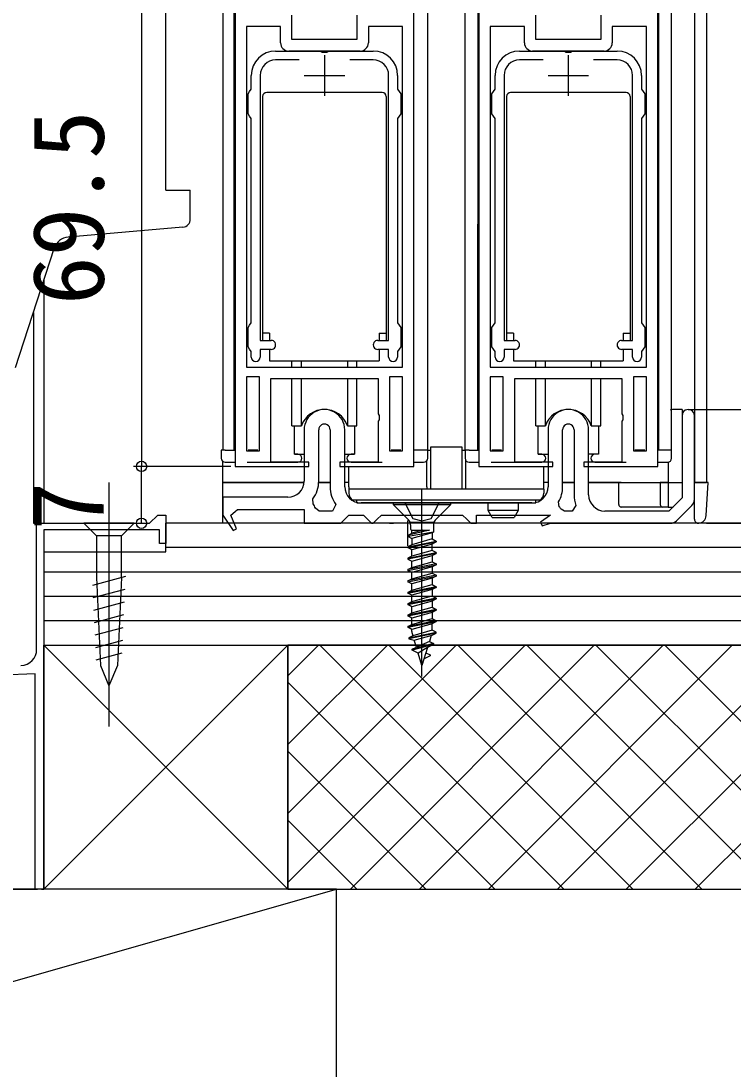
# Model space of a CAD drawing. Units: millimetres, scale not verified. Extents: x -525 to 525, y -780 to 776.
# Drawn here: x -378.8 to -291.2, y -590.1 to -461.2 of the extents above; entities that cross this region are included whole.
import ezdxf
from ezdxf.enums import TextEntityAlignment as Align

# ---------------------------------------------------------------- set-up
doc = ezdxf.new("R2010")
doc.units = ezdxf.units.MM
doc.header["$LTSCALE"] = 4
for name, color, linetype in [('0-2_YKK_11', 7, 'Continuous'), ('0-3_YKK_12', 2, 'Continuous'), ('0-4_YKK_13', 4, 'Continuous'), ('0-6_YKK_D', 6, 'Continuous'), ('0-8_YSS_K', 3, 'Continuous'), ('0-9_YSS_KE', 3, 'Continuous')]:
    doc.layers.add(name, color=color, linetype=linetype)
doc.styles.add('ＭＳ ゴシック', font='')
doc.styles.get('ＭＳ ゴシック').set_extended_font_data('MS Gothic')

msp = doc.modelspace()

# ---------------------------------------------------------------- linework, layer by layer
at = {"layer": '0-2_YKK_11'}
for p, q in [((-337.1, -464.895), (-345.9, -464.895)), ((-341.5, -465.395), (-341.5, -470.395)), ((-307.1, -464.895), (-315.9, -464.895)), ((-311.5, -465.395), (-311.5, -470.395)), ((-344.613, -465.995), (-347.5, -465.995)), ((-335.5, -465.995), (-338.387, -465.995)), ((-314.613, -465.995), (-317.5, -465.995)), ((-305.5, -465.995), (-308.387, -465.995)), ((-344, -467.895), (-339, -467.895)), ((-314, -467.895), (-309, -467.895)), ((-296, -520.081), (-296, -509.745)), ((-344, -511.495), (-344, -517.795)), ((-342.2, -517.795), (-342.2, -511.495)), ((-340.8, -511.495), (-340.8, -518.495)), ((-339, -518.495), (-339, -511.495)), ((-314, -511.495), (-314, -518.495)), ((-312.2, -518.495), (-312.2, -511.495)), ((-310.8, -511.495), (-310.8, -519.495)), ((-309, -519.495), (-309, -511.495)), ((-342.901, -520.594), (-342.908, -520.003)), ((-316, -520.495), (-337, -520.495)), ((-312.617, -520.957), (-312.692, -520.365)), ((-298.207, -522.702), (-296.293, -520.788))]:
    msp.add_line(p, q, dxfattribs=at)
for points in [[(-352.5, -446.495), (-352.5, -515.995), (-351.5, -515.995), (-343.4, -515.995), (-343.4, -515.495), (-348.1, -515.495), (-348.1, -505.195), (-334.9, -505.195), (-334.9, -509.537), (-334.78, -509.72), (-334.78, -510.27), (-334.9, -510.453), (-334.9, -515.495), (-339.6, -515.495), (-339.6, -515.995), (-331.5, -515.995), (-330.5, -515.995), (-330.5, -446.495)], [(-322.5, -446.495), (-322.5, -515.995), (-321.5, -515.995), (-313.4, -515.995), (-313.4, -515.495), (-318.1, -515.495), (-318.1, -505.195), (-304.9, -505.195), (-304.9, -509.537), (-304.78, -509.72), (-304.78, -510.27), (-304.9, -510.453), (-304.9, -515.495), (-309.6, -515.495), (-309.6, -515.995), (-301.5, -515.995), (-300.5, -515.995), (-300.5, -446.495)], [(-337.5, -460.495), (-337.5, -463.495), (-345.5, -463.495), (-345.5, -460.495)], [(-307.5, -460.495), (-307.5, -463.495), (-315.5, -463.495), (-315.5, -460.495)], [(-351.1, -461.895), (-351.1, -503.795), (-331.9, -503.795), (-331.9, -461.895), (-336.1, -461.895), (-336.1, -463.895)], [(-346.9, -463.895), (-346.9, -461.895), (-351.1, -461.895)], [(-321.1, -461.895), (-321.1, -503.795), (-301.9, -503.795), (-301.9, -461.895), (-306.1, -461.895), (-306.1, -463.895)], [(-316.9, -463.895), (-316.9, -461.895), (-321.1, -461.895)], [(-347.5, -464.895), (-341.958, -464.895), (-341.775, -465.015), (-341.225, -465.015), (-341.042, -464.895), (-335.5, -464.895)], [(-317.5, -464.895), (-311.958, -464.895), (-311.775, -465.015), (-311.225, -465.015), (-311.042, -464.895), (-305.5, -464.895)], [(-350.5, -502.545), (-350.5, -501.861), (-350.7, -501.578), (-350.9, -501.295), (-350.9, -498.895), (-350.7, -498.612), (-350.5, -498.329), (-350.5, -473.195), (-350.7, -472.912), (-350.9, -472.629), (-350.9, -470.161), (-350.7, -469.878), (-350.5, -469.595), (-350.5, -467.895)], [(-349.4, -467.895), (-349.4, -500.495), (-348.05, -500.495)], [(-334.95, -500.495), (-333.6, -500.495), (-333.6, -467.895)], [(-332.5, -467.895), (-332.5, -469.595), (-332.3, -469.878), (-332.1, -470.161), (-332.1, -472.629), (-332.3, -472.912), (-332.5, -473.195), (-332.5, -498.329), (-332.3, -498.612), (-332.1, -498.895), (-332.1, -501.295), (-332.3, -501.578), (-332.5, -501.861), (-332.5, -502.545)], [(-320.5, -502.545), (-320.5, -501.861), (-320.7, -501.578), (-320.9, -501.295), (-320.9, -498.895), (-320.7, -498.612), (-320.5, -498.329), (-320.5, -473.195), (-320.7, -472.912), (-320.9, -472.629), (-320.9, -470.161), (-320.7, -469.878), (-320.5, -469.595), (-320.5, -467.895)], [(-319.4, -467.895), (-319.4, -500.495), (-318.05, -500.495)], [(-304.95, -500.495), (-303.6, -500.495), (-303.6, -467.895)], [(-302.5, -467.895), (-302.5, -469.595), (-302.3, -469.878), (-302.1, -470.161), (-302.1, -472.629), (-302.3, -472.912), (-302.5, -473.195), (-302.5, -498.329), (-302.3, -498.612), (-302.1, -498.895), (-302.1, -501.295), (-302.3, -501.578), (-302.5, -501.861), (-302.5, -502.545)], [(-348.05, -501.595), (-349.4, -501.595), (-349.4, -502.545)], [(-333.6, -502.545), (-333.6, -501.595), (-334.95, -501.595)], [(-318.05, -501.595), (-319.4, -501.595), (-319.4, -502.545)], [(-303.6, -502.545), (-303.6, -501.595), (-304.95, -501.595)], [(-297.5, -509.745), (-297.5, -519.874), (-299.121, -521.495), (-307, -521.495)], [(-346, -519.795), (-354, -519.795), (-354, -521.995), (-352.746, -523.902), (-352.31, -523.672), (-353, -521.995), (-352.994, -521.995), (-352.498, -521.557), (-352.2, -521.295), (-344, -521.295), (-344, -522.995), (-339.5, -522.995), (-339, -522.495), (-338.5, -521.995), (-336.7, -521.995), (-336.2, -522.495), (-335.7, -522.995), (-335.5, -522.995), (-335, -522.495), (-334.5, -521.995), (-324.5, -521.995), (-324, -522.495), (-323.5, -522.995), (-322.8, -522.995), (-322.8, -521.995), (-313.7, -521.995), (-314.927, -522.864), (-314.718, -523.296), (-313.7, -522.995), (-298.914, -522.995)], [(-340.092, -520.704), (-340.499, -521.495), (-342.131, -521.495), (-342.605, -521.155)], [(-310.561, -520.821), (-311.03, -521.495), (-311.968, -521.495), (-312.401, -521.245)], [(-376.898, -538.495), (-376.898, -522.995), (-362.998, -522.995), (-361.998, -521.995), (-360.998, -521.995), (-360.998, -525.495), (-361.798, -525.495), (-361.798, -523.795), (-375.998, -523.795), (-375.998, -567.995), (-377.098, -567.995), (-377.098, -541.534), (-381.229, -541.678)]]:
    msp.add_lwpolyline(points, dxfattribs=at)
for points in [[(-351.1, -504.995), (-351.1, -514.095), (-349.5, -514.095), (-349.5, -504.995)], [(-331.9, -514.095), (-331.9, -504.995), (-333.5, -504.995), (-333.5, -514.095)], [(-321.1, -504.995), (-321.1, -514.095), (-319.5, -514.095), (-319.5, -504.995)], [(-301.9, -514.095), (-301.9, -504.995), (-303.5, -504.995), (-303.5, -514.095)]]:
    msp.add_lwpolyline(points, close=True, dxfattribs=at)
for centre, radius, start, end in [((-345.9, -463.895), 1, 180.00001, 269.99999), ((-337.1, -463.895), 1, 270.00001, 359.99999), ((-315.9, -463.895), 1, 180.00001, 269.99999), ((-307.1, -463.895), 1, 270.00001, 359.99999), ((-347.5, -467.895), 3, 90.00001, 179.99999), ((-335.5, -467.895), 3, 0.00001, 89.99999), ((-317.5, -467.895), 3, 90.00001, 179.99999), ((-305.5, -467.895), 3, 0.00001, 89.99999), ((-347.5, -467.895), 1.9, 90.00001, 179.99999), ((-335.5, -467.895), 1.9, 0.00001, 89.99999), ((-317.5, -467.895), 1.9, 90.00001, 179.99999), ((-305.5, -467.895), 1.9, 0.00001, 89.99999), ((-348.05, -501.045), 0.55, 269.99999, 90.00001), ((-334.95, -501.045), 0.55, 89.99999, 270.00001), ((-318.05, -501.045), 0.55, 269.99999, 90.00001), ((-304.95, -501.045), 0.55, 89.99999, 270.00001), ((-349.95, -502.545), 0.55, 180.00001, 269.99999), ((-349.95, -502.545), 0.55, 270.00001, 359.99999), ((-333.05, -502.545), 0.55, 180.00001, 269.99999), ((-333.05, -502.545), 0.55, 270.00001, 359.99999), ((-319.95, -502.545), 0.55, 180.00001, 269.99999), ((-319.95, -502.545), 0.55, 270.00001, 359.99999), ((-303.05, -502.545), 0.55, 180.00001, 269.99999), ((-303.05, -502.545), 0.55, 270.00001, 359.99999), ((-341.5, -511.495), 2.5, 359.99999, 180.00001), ((-311.5, -511.495), 2.5, 359.99999, 180.00001), ((-296.75, -509.745), 0.75, 359.99999, 180.00001), ((-341.5, -511.495), 0.7, 359.99999, 180.00001), ((-311.5, -511.495), 0.7, 359.99999, 180.00001), ((-346, -517.795), 2, 270.00001, 359.99999), ((-346, -517.795), 3.8, 324.46721, 359.99999), ((-337, -518.495), 3.8, 179.99998, 215.54875), ((-337, -518.495), 2, 180.00001, 269.99999), ((-316, -518.495), 2, 270.00001, 359.99999), ((-316, -518.495), 3.8, 330.5264, 359.99998), ((-307, -519.495), 3.8, 179.99999, 200.4162), ((-307, -519.495), 2, 180.00001, 269.99999), ((-344.5, -521.795), 2, 18.66298, 36.89788), ((-297, -520.081), 1, 315.00003, 0.00002), ((-313.7, -521.995), 1.5, 30.00006, 43.80072), ((-298.914, -521.995), 1, 269.99998, 314.99997), ((-378.898, -538.495), 2, 271.9979, 0)]:
    msp.add_arc(centre, radius, start, end, dxfattribs=at)
at = {"layer": '0-3_YKK_12'}
for p, q in [((-360.998, -481.996), (-360.999, -376.9)), ((-354, -376.9), (-354, -513.995)), ((-352.6, -513.995), (-352.6, -376.9)), ((-328.8, -513.995), (-328.8, -376.9)), ((-324.201, -513.995), (-324.201, -376.9)), ((-322.615, -513.995), (-322.561, -376.9)), ((-300.374, -513.995), (-300.374, -376.9)), ((-298.801, -513.995), (-298.801, -376.9)), ((-296, -376.9), (-296, -517.995)), ((-294.5, -376.9), (-294.5, -517.995)), ((-375.998, -493.059), (-375.998, -522.995)), ((-377.298, -497.06), (-377.298, -522.995)), ((-328.8, -513.995), (-328.4, -513.995)), ((-324.6, -513.995), (-324.2, -513.995)), ((-354, -517.995), (-354, -515.395)), ((-345.2, -514.495), (-344, -514.495)), ((-339, -514.495), (-337.8, -514.495)), ((-315.2, -514.495), (-314, -514.495)), ((-307.8, -514.495), (-309, -514.495)), ((-354, -517.995), (-344, -517.995)), ((-342.2, -517.995), (-340.8, -517.995)), ((-312.2, -517.995), (-310.8, -517.995)), ((-309, -517.995), (-297.5, -517.995)), ((-296, -517.995), (-294.5, -517.995)), ((-377.298, -522.995), (-375.998, -522.995)), ((-427.398, -567.995), (-376.798, -567.995)), ((-376.298, -567.995), (-375.998, -567.995)), ((-375.998, -567.695), (-375.998, -567.995)), ((-375.998, -567.695), (-375.998, -567.995))]:
    msp.add_line(p, q, dxfattribs=at)
at = {"layer": '0-4_YKK_13'}
for p, q in [((-349.1, -470.495), (-349.1, -500.495)), ((-334.4, -469.995), (-348.6, -469.995)), ((-333.9, -470.495), (-333.9, -500.495)), ((-319.1, -470.495), (-319.1, -500.495)), ((-304.4, -469.995), (-318.6, -469.995)), ((-303.9, -470.495), (-303.9, -500.495)), ((-360.998, -481.996), (-357.998, -481.996)), ((-357.998, -485.568), (-357.998, -481.996)), ((-358.911, -486.564), (-373.007, -487.797)), ((-379.498, -503.83), (-374.735, -489.171)), ((-348.25, -499.595), (-349.1, -499.595)), ((-348.25, -499.595), (-348.25, -500.495)), ((-334.75, -499.595), (-333.9, -499.595)), ((-334.75, -499.595), (-334.75, -500.495)), ((-318.25, -499.595), (-319.1, -499.595)), ((-318.25, -499.595), (-318.25, -500.495)), ((-304.75, -499.595), (-303.9, -499.595)), ((-304.75, -499.595), (-304.75, -500.495)), ((-334.75, -501.595), (-334.75, -502.995)), ((-304.75, -501.595), (-304.75, -502.995)), ((-345.5, -503.795), (-345.5, -502.995)), ((-344.328, -503.795), (-344.328, -502.995)), ((-338.672, -502.995), (-338.672, -503.795)), ((-337.5, -503.795), (-337.5, -502.995)), ((-315.5, -503.795), (-315.5, -502.995)), ((-314.328, -503.795), (-314.328, -502.995)), ((-308.672, -502.995), (-308.672, -503.795)), ((-307.5, -503.795), (-307.5, -502.995)), ((-345.5, -510.995), (-345.5, -505.195)), ((-344.328, -510.995), (-344.328, -505.195)), ((-338.672, -505.195), (-338.672, -510.995)), ((-337.5, -510.995), (-337.5, -505.195)), ((-315.5, -510.995), (-315.5, -505.195)), ((-314.328, -510.995), (-314.328, -505.195)), ((-308.672, -505.195), (-308.672, -510.995)), ((-307.5, -510.995), (-307.5, -505.195)), ((-297.5, -508.995), (-298.7, -508.995)), ((-297.5, -508.995), (-297.5, -509.745)), ((-345.5, -510.995), (-344.328, -510.995)), ((-338.672, -510.995), (-337.5, -510.995)), ((-337.8, -510.995), (-337.8, -514.495)), ((-315.5, -510.995), (-314.328, -510.995)), ((-308.672, -510.995), (-307.5, -510.995)), ((-307.8, -510.995), (-307.8, -514.495)), ((-354.2, -513.995), (-354.2, -514.995)), ((-353.7, -513.995), (-354.2, -513.995)), ((-353.7, -513.995), (-352.5, -513.995)), ((-350.9, -513.995), (-349.7, -513.995)), ((-332.1, -513.995), (-333.3, -513.995)), ((-328.4, -513.595), (-324.6, -513.595)), ((-328.4, -518.498), (-328.4, -513.595)), ((-324.6, -513.595), (-324.6, -518.498)), ((-324.2, -513.995), (-324.2, -514.995)), ((-323.7, -513.995), (-324.2, -513.995)), ((-323.7, -513.995), (-322.5, -513.995)), ((-302.1, -513.995), (-303.3, -513.995)), ((-353.7, -515.495), (-352.5, -515.495)), ((-351, -515.495), (-344.775, -515.495)), ((-337.8, -514.495), (-338.225, -514.495)), ((-338.225, -515.495), (-335.7, -515.495)), ((-330.5, -515.495), (-329.3, -515.495)), ((-328.9, -518.498), (-328.9, -515.295)), ((-324.1, -518.498), (-324.1, -515.29)), ((-323.7, -515.495), (-322.5, -515.495)), ((-321, -515.495), (-314.775, -515.495)), ((-307.8, -514.495), (-308.225, -514.495)), ((-308.225, -515.495), (-305.7, -515.495)), ((-300.5, -515.495), (-299.3, -515.495)), ((-338.5, -518.498), (-338.5, -515.995)), ((-314.5, -518.498), (-314.5, -515.995)), ((-368, -517.995), (-368, -547.995)), ((-354, -522.995), (-354, -517.995)), ((-344, -517.995), (-354, -517.995)), ((-340.8, -517.995), (-342.205, -517.995)), ((-338.5, -517.995), (-339, -517.995)), ((-314, -517.995), (-314.5, -517.995)), ((-310.8, -517.995), (-312.2, -517.995)), ((-305.6, -517.995), (-309, -517.995)), ((-305, -517.995), (-305.3, -517.995)), ((-305, -517.995), (-300.2, -517.995)), ((-300.2, -517.995), (-300.2, -520.695)), ((-299.2, -517.995), (-300.2, -517.995)), ((-295.5, -517.995), (-296, -517.995)), ((-294.799, -517.995), (-295.5, -517.995)), ((-338.5, -518.498), (-338.5, -518.795)), ((-338.5, -518.795), (-338.5, -519.295)), ((-314.5, -518.795), (-338.5, -518.795)), ((-329.5, -541.842), (-329.5, -518.707)), ((-328.9, -518.498), (-328.9, -518.795)), ((-328.4, -518.795), (-328.4, -518.498)), ((-324.6, -518.498), (-324.6, -518.795)), ((-324.1, -518.795), (-324.1, -518.498)), ((-314.5, -518.795), (-314.5, -518.498)), ((-314.5, -518.795), (-314.5, -519.295)), ((-337.5, -520.495), (-337.5, -520.095)), ((-337.5, -520.095), (-315.5, -520.095)), ((-333, -520.745), (-331.134, -522.611)), ((-327.866, -522.611), (-326, -520.745)), ((-321.35, -521.429), (-321.35, -520.495)), ((-317.65, -520.495), (-317.65, -521.429)), ((-315, -520.161), (-315, -520.095)), ((-296, -522.493), (-296, -520.081)), ((-320.85, -522.295), (-321.35, -521.429)), ((-317.65, -521.429), (-321.35, -521.429)), ((-317.65, -521.429), (-318.15, -522.295)), ((-299.2, -520.995), (-305.08, -520.995)), ((-298.7, -520.995), (-298.621, -520.995)), ((-364.9, -522.995), (-371.1, -522.995)), ((-371.1, -522.995), (-369.55, -524.545)), ((-364.9, -522.995), (-366.45, -524.545)), ((-353.342, -522.995), (-354, -522.995)), ((-333.5, -522.995), (-352.588, -522.995)), ((-333.5, -522.995), (-333, -522.995)), ((-323.3, -522.995), (-333, -522.995)), ((-331.25, -525.789), (-331.25, -522.66)), ((-330.9, -522.845), (-328.1, -522.845)), ((-323.3, -522.995), (-322.8, -522.995)), ((-314.995, -522.995), (-322.8, -522.995)), ((-320.85, -522.295), (-318.15, -522.295)), ((-307.5, -522.995), (-313.7, -522.995)), ((-295.547, -522.995), (-307.5, -522.995)), ((-369.55, -524.545), (-369.55, -529.661)), ((-366.45, -524.545), (-369.55, -524.545)), ((-366.45, -529.661), (-366.45, -524.545)), ((-328.1, -524.077), (-331.214, -524.614)), ((-329.378, -523.845), (-330.74, -524.229)), ((-328.26, -524.16), (-330.74, -524.86)), ((-331.25, -525.895), (-331.25, -525.995)), ((-328.26, -524.929), (-330.74, -525.629)), ((-331.25, -527.295), (-331.25, -527.395)), ((-330.74, -527.029), (-330.74, -526.26)), ((-330.74, -528.429), (-330.74, -527.66)), ((-370.006, -530.601), (-365.942, -529.513)), ((-369.55, -529.661), (-369.033, -540.5)), ((-366.45, -529.661), (-366.966, -540.5)), ((-331.25, -528.695), (-331.25, -528.795)), ((-330.74, -529.829), (-330.74, -529.06)), ((-369.932, -532.135), (-366.017, -531.086)), ((-331.25, -530.095), (-331.25, -530.195)), ((-330.74, -531.229), (-330.74, -530.46)), ((-331.25, -531.495), (-331.25, -531.595)), ((-330.74, -532.629), (-330.74, -531.86)), ((-369.859, -533.668), (-366.092, -532.659)), ((-331.25, -532.895), (-331.25, -532.995)), ((-330.74, -534.029), (-330.74, -533.26)), ((-369.786, -535.201), (-366.167, -534.232)), ((-331.25, -534.295), (-331.25, -534.395)), ((-330.74, -535.429), (-330.74, -534.66)), ((-369.713, -536.735), (-366.242, -535.805)), ((-331.25, -535.695), (-331.25, -535.795)), ((-331.131, -537.095), (-327.75, -536.395)), ((-330.74, -536.32), (-330.74, -536.06)), ((-328.26, -536.129), (-330.621, -536.829)), ((-369.64, -538.268), (-366.317, -537.378)), ((-327.75, -536.495), (-331.131, -537.195)), ((-328.593, -537.529), (-330.193, -538.229)), ((-369.567, -539.801), (-366.392, -538.951)), ((-328.083, -537.795), (-330.703, -538.495)), ((-328.083, -537.895), (-330.703, -538.595)), ((-328.823, -538.28), (-329.963, -538.98)), ((-369.033, -540.5), (-368, -542.995)), ((-366.966, -540.5), (-368, -542.995))]:
    msp.add_line(p, q, dxfattribs=at)
for points in [[(-348.25, -501.595), (-348.25, -502.995), (-334.75, -502.995)], [(-318.25, -501.595), (-318.25, -502.995), (-304.75, -502.995)], [(-344.775, -514.495), (-345.2, -514.495), (-345.2, -510.995)], [(-314.775, -514.495), (-315.2, -514.495), (-315.2, -510.995)], [(-349.7, -513.995), (-350, -513.995), (-350.9, -513.995)], [(-328.8, -514.995), (-328.8, -513.995), (-330.5, -513.995)], [(-319.7, -513.995), (-320, -513.995), (-320.9, -513.995)], [(-298.8, -514.995), (-298.8, -513.995), (-300.5, -513.995)], [(-335.7, -515.495), (-334.7, -515.495), (-334.402, -515.495)], [(-305.7, -515.495), (-304.7, -515.495), (-304.402, -515.495)], [(-299.2, -515.486), (-299.2, -520.995), (-298.7, -520.995)], [(-305.3, -520.695), (-305.3, -517.995), (-305.6, -517.995)], [(-294.548, -522.056), (-294.3, -517.995), (-294.799, -517.995)], [(-338, -520.161), (-338, -520.095), (-315, -520.095)], [(-337.5, -520.495), (-315.5, -520.495), (-315.5, -520.095)], [(-331.6, -520.495), (-330.645, -522.41), (-329.5, -522.696), (-328.355, -522.41), (-327.4, -520.495)], [(-328.1, -523.176), (-328.1, -524.077), (-328.26, -524.16), (-328.26, -524.929), (-327.75, -525.195), (-327.75, -525.295), (-328.26, -525.56), (-330.74, -526.26), (-331.25, -525.995), (-327.75, -525.295)], [(-330.9, -523.176), (-330.9, -523.753), (-330.74, -523.845), (-328.56, -523.845), (-331.145, -524.44), (-330.74, -524.229), (-330.74, -523.845)], [(-331.145, -524.44), (-331.214, -524.614), (-330.74, -524.86), (-330.74, -525.629), (-331.25, -525.895), (-327.75, -525.195)], [(-327.75, -526.595), (-328.26, -526.329), (-328.26, -525.56)], [(-328.26, -526.329), (-330.74, -527.029), (-331.25, -527.295), (-327.75, -526.595), (-327.75, -526.695), (-331.25, -527.395), (-330.74, -527.66), (-328.26, -526.96), (-327.75, -526.695)], [(-328.26, -526.96), (-328.26, -527.729), (-327.75, -527.995), (-327.75, -528.095), (-328.26, -528.36), (-330.74, -529.06), (-331.25, -528.795), (-327.75, -528.095)], [(-327.75, -527.995), (-331.25, -528.695), (-330.74, -528.429), (-328.26, -527.729)], [(-328.26, -528.36), (-328.26, -529.129), (-327.75, -529.395), (-327.75, -529.495), (-328.26, -529.76), (-330.74, -530.46), (-331.25, -530.195), (-327.75, -529.495)], [(-327.75, -529.395), (-331.25, -530.095), (-330.74, -529.829), (-328.26, -529.129)], [(-328.26, -529.76), (-328.26, -530.529), (-327.75, -530.795), (-327.75, -530.895), (-328.26, -531.16), (-330.74, -531.86), (-331.25, -531.595), (-327.75, -530.895)], [(-327.75, -530.795), (-331.25, -531.495), (-330.74, -531.229), (-328.26, -530.529)], [(-328.26, -531.16), (-328.26, -531.929), (-327.75, -532.195), (-327.75, -532.295), (-328.26, -532.56), (-330.74, -533.26), (-331.25, -532.995), (-327.75, -532.295)], [(-327.75, -532.195), (-331.25, -532.895), (-330.74, -532.629), (-328.26, -531.929)], [(-328.26, -532.56), (-328.26, -533.329), (-327.75, -533.595), (-327.75, -533.695), (-328.26, -533.96), (-330.74, -534.66), (-331.25, -534.395), (-327.75, -533.695)], [(-327.75, -533.595), (-331.25, -534.295), (-330.74, -534.029), (-328.26, -533.329)], [(-328.26, -533.96), (-328.26, -534.729), (-327.75, -534.995), (-327.75, -535.095), (-328.26, -535.36), (-330.74, -536.06), (-331.25, -535.795), (-327.75, -535.095)], [(-327.75, -534.995), (-331.25, -535.695), (-330.74, -535.429), (-328.26, -534.729)], [(-328.368, -536.791), (-328.593, -537.529), (-328.083, -537.795), (-328.083, -537.895), (-328.823, -538.28), (-329.5, -540.495), (-329.963, -538.98), (-330.703, -538.595), (-330.703, -538.495), (-330.193, -538.229), (-330.453, -537.379), (-328.26, -536.76), (-327.75, -536.495), (-327.75, -536.395), (-328.26, -536.129), (-328.26, -535.36)], [(-330.705, -536.553), (-330.621, -536.829), (-331.131, -537.095), (-331.131, -537.195), (-330.453, -537.379)], [(-329.021, -538.929), (-328.511, -539.195), (-328.511, -539.295), (-329.251, -539.68)]]:
    msp.add_lwpolyline(points, dxfattribs=at)
msp.add_lwpolyline([(-333, -520.745), (-333, -520.495), (-326, -520.495), (-326, -520.745)], close=True, dxfattribs=at)
for centre, radius, start, end in [((-348.6, -470.495), 0.5, 90, 180), ((-334.4, -470.495), 0.5, 0, 90), ((-318.6, -470.495), 0.5, 90, 180), ((-304.4, -470.495), 0.5, 0, 90), ((-358.998, -485.568), 1, 275, 0), ((-372.833, -489.789), 2, 95, 162), ((-341.5, -511.995), 3, 19.47122, 160.52878), ((-311.5, -511.995), 3, 19.47122, 160.52878), ((-298.7, -509.495), 0.5, 90, 124.86876), ((-353.7, -514.995), 0.5, 180, 270), ((-344.775, -514.995), 0.5, 270, 90), ((-338.225, -514.995), 0.5, 90, 270), ((-329.3, -514.995), 0.5, 270, 0), ((-323.7, -514.995), 0.5, 180, 270), ((-314.775, -514.995), 0.5, 270, 90), ((-308.225, -514.995), 0.5, 90, 270), ((-299.3, -514.995), 0.5, 270, 0), ((-337.5, -519.295), 1, 180, 240), ((-315.5, -519.295), 1, 300, 0), ((-305, -520.695), 0.3, 180, 270), ((-299.9, -520.695), 0.3, 180, 270), ((-295.547, -521.995), 1, 275.33842, 356.5), ((-331.7, -523.176), 0.8, 0, 44.99999), ((-327.3, -523.176), 0.8, 134.99999, 179.99998), ((-295.5, -522.493), 0.5, 180, 275.33842), ((-295.547, -521.995), 1, 270, 275.33842), ((-329.94, -536.32), 0.8, 179.99998, 196.99998)]:
    msp.add_arc(centre, radius, start, end, dxfattribs=at)
at = {"layer": '0-6_YKK_D'}
for p, q in [((-364, -446.495), (-364, -515.995)), ((-296.75, -508.995), (-255, -508.995)), ((-295.75, -508.995), (-255, -508.995)), ((-353, -515.995), (-365, -515.995)), ((-353, -515.995), (-365, -515.995)), ((-364, -522.995), (-364, -515.995)), ((-294.5, -522.994), (-215, -522.994))]:
    msp.add_line(p, q, dxfattribs=at)
for centre in [(-364, -515.995), (-364, -515.995), (-364, -522.995)]:
    msp.add_circle(centre, 0.637, dxfattribs=at)
at = {"layer": '0-8_YSS_K'}
for p, q in [((-212.998, -525.995), (-360.998, -525.995)), ((-212.998, -528.995), (-375.998, -528.995)), ((-212.998, -531.995), (-375.998, -531.995)), ((-212.998, -534.995), (-375.998, -534.995)), ((-375.998, -537.995), (-345.998, -567.995)), ((-375.998, -567.995), (-345.998, -537.995)), ((-345.998, -567.995), (-345.998, -537.995)), ((-212.998, -537.995), (-345.998, -537.995)), ((-345.998, -537.995), (-212.998, -537.995)), ((-345.998, -567.201), (-316.792, -537.995)), ((-345.998, -558.716), (-325.278, -537.995)), ((-345.998, -550.23), (-333.763, -537.995)), ((-345.998, -541.745), (-342.248, -537.995)), ((-342.057, -537.995), (-312.057, -567.995)), ((-338.307, -567.995), (-308.307, -537.995)), ((-333.572, -537.995), (-303.572, -567.995)), ((-329.822, -567.995), (-299.822, -537.995)), ((-325.087, -537.995), (-295.087, -567.995)), ((-321.336, -567.995), (-291.336, -537.995)), ((-316.601, -537.995), (-286.601, -567.995)), ((-312.851, -567.995), (-282.851, -537.995)), ((-308.116, -537.995), (-278.116, -567.995)), ((-304.366, -567.995), (-274.366, -537.995)), ((-299.631, -537.995), (-269.631, -567.995)), ((-295.881, -567.995), (-265.881, -537.995)), ((-345.998, -542.539), (-320.542, -567.995)), ((-345.998, -551.024), (-329.028, -567.995)), ((-345.998, -559.51), (-337.513, -567.995)), ((-444.998, -597.995), (-339.998, -567.995)), ((-345.998, -567.995), (-339.998, -567.995)), ((-345.998, -567.995), (-212.998, -567.995)), ((-339.998, -597.995), (-339.998, -567.995))]:
    msp.add_line(p, q, dxfattribs=at)
at = {"layer": '0-9_YSS_KE'}
for p, q in [((-212.998, -522.995), (-360.998, -522.995)), ((-360.998, -526.495), (-360.998, -522.995)), ((-375.998, -526.495), (-360.998, -526.495)), ((-375.998, -537.995), (-345.998, -537.995)), ((-375.998, -567.995), (-375.998, -537.995))]:
    msp.add_line(p, q, dxfattribs=at)
for points in [[(-375.998, -526.495), (-375.998, -537.995), (-212.998, -537.995)], [(-345.998, -537.995), (-345.998, -567.995), (-375.998, -567.995)], [(-339.998, -597.995), (-339.998, -567.995), (-444.998, -567.995)]]:
    msp.add_lwpolyline(points, dxfattribs=at)

# ---------------------------------------------------------------- texts
at = {"layer": '0-6_YKK_D', "style": 'ＭＳ ゴシック'}
for s, p in [('69.5', (-366, -496.143)), ('7', (-366, -523.893))]:
    msp.add_text(s, height=8.798, rotation=90, dxfattribs=at).set_placement(p, align=Align.BOTTOM_LEFT)

doc.saveas('drawing.dxf')
